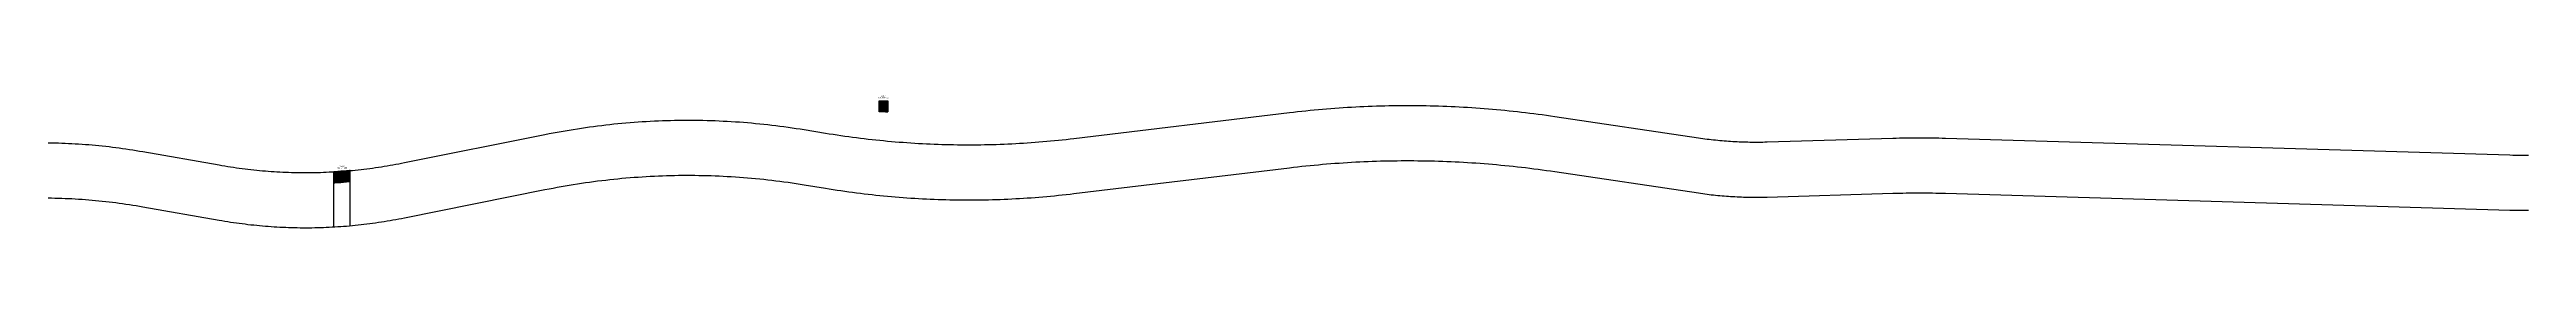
# Model space of a CAD drawing. Header units: millimetres. Extents: x 6583477 to 6601500, y 5540786 to 5543830.
# Drawn here: x 6587983 to 6592489, y 5542060 to 5542300 of the extents above; entities that cross this region are included whole.
import ezdxf
from ezdxf.enums import TextEntityAlignment as Align

# ---------------------------------------------------------------- set-up
doc = ezdxf.new("R2010")
doc.units = ezdxf.units.MM
doc.header["$MEASUREMENT"] = 0
doc.styles.add('CDMSTYLE', font='CDMSIMPL', dxfattribs={"width": 0.8, "bigfont": 'CDMBIGPL'})
pattern_1 = [(45, (0, 0), (-0.0883883476483, 0.0883883476483), [])]

msp = doc.modelspace()

# ---------------------------------------------------------------- hatches: boundary and pattern name
h = msp.add_hatch()
h.set_pattern_fill('ANSI31', color=256)
h.set_pattern_definition(pattern_1)
h.paths.add_polyline_path([(6589492, 5542269.84291), (6589492, 5542289.84291), (6589508, 5542289.84291), (6589508, 5542269.84291)])
h = msp.add_hatch()
h.set_pattern_fill('ANSI31', color=256)
h.set_pattern_definition(pattern_1)
h.paths.add_polyline_path([(6588530, 5542163.64134), (6588528.55432, 5542163.50891), (6588523.28091, 5542163.05676), (6588518.0075, 5542162.6355), (6588512.73409, 5542162.24514), (6588507.46068, 5542161.88568), (6588502.18727, 5542161.55712), (6588500, 5542161.43365), (6588500, 5542141.43365), (6588502.18727, 5542141.55712), (6588507.46068, 5542141.88568), (6588512.73409, 5542142.24514), (6588518.0075, 5542142.6355), (6588523.28091, 5542143.05676), (6588528.55432, 5542143.50891), (6588530, 5542143.64134)])

# ---------------------------------------------------------------- linework, layer by layer
for p, q in [((6588500, 5542061.43365), (6588500, 5542161.43365)), ((6588530, 5542063.64134), (6588530, 5542163.64134))]:
    msp.add_line(p, q)
at = {"flags": 128}
for points in [[(6587980.54493, 5542213.99349), (6587986.69724, 5542213.90818), (6587992.84955, 5542213.78683), (6587999.00186, 5542213.62942), (6588005.15417, 5542213.43597), (6588011.30648, 5542213.20646), (6588017.4588, 5542212.94091), (6588023.61111, 5542212.63931), (6588029.76342, 5542212.30167), (6588035.91573, 5542211.92797), (6588042.06804, 5542211.51823), (6588048.22035, 5542211.07243), (6588054.37266, 5542210.59059), (6588060.52497, 5542210.0727), (6588066.67728, 5542209.51876), (6588072.82959, 5542208.92877), (6588078.9819, 5542208.30274), (6588085.13421, 5542207.64065), (6588091.28652, 5542206.94252), (6588097.43883, 5542206.20834), (6588103.59114, 5542205.43811), (6588109.74345, 5542204.63183), (6588115.89577, 5542203.78951), (6588122.04808, 5542202.91113), (6588128.20039, 5542201.99671), (6588134.3527, 5542201.04624), (6588140.50501, 5542200.05971), (6588146.65732, 5542199.03715), (6588152.80963, 5542197.97853), (6588291.25091, 5542173.75158), (6588296.52432, 5542172.8442), (6588301.79773, 5542171.96771), (6588307.07114, 5542171.12212), (6588312.34454, 5542170.30743), (6588317.61795, 5542169.52364), (6588322.89136, 5542168.77074), (6588328.16477, 5542168.04875), (6588333.43818, 5542167.35765), (6588338.71159, 5542166.69746), (6588343.985, 5542166.06816), (6588349.25841, 5542165.46976), (6588354.53182, 5542164.90226), (6588359.80523, 5542164.36566), (6588365.07864, 5542163.85995), (6588370.35205, 5542163.38515), (6588375.62545, 5542162.94124), (6588380.89886, 5542162.52824), (6588386.17227, 5542162.14613), (6588391.44568, 5542161.79492), (6588396.71909, 5542161.47461), (6588401.9925, 5542161.1852), (6588407.26591, 5542160.92668), (6588412.53932, 5542160.69907), (6588417.81273, 5542160.50235), (6588423.08614, 5542160.33653), (6588428.35955, 5542160.20161), (6588433.63295, 5542160.09759), (6588438.90636, 5542160.02447), (6588444.17977, 5542159.98225), (6588449.45318, 5542159.97093), (6588454.72659, 5542159.9905), (6588460, 5542160.04098), (6588465.27341, 5542160.12235), (6588470.54682, 5542160.23462), (6588475.82023, 5542160.37779), (6588481.09364, 5542160.55186), (6588486.36705, 5542160.75682), (6588491.64045, 5542160.99269), (6588496.91386, 5542161.25945), (6588502.18727, 5542161.55712), (6588507.46068, 5542161.88568), (6588512.73409, 5542162.24514), (6588518.0075, 5542162.6355), (6588523.28091, 5542163.05676), (6588528.55432, 5542163.50891), (6588533.82773, 5542163.99197), (6588539.10114, 5542164.50592), (6588544.37455, 5542165.05078), (6588549.64795, 5542165.62653), (6588554.92136, 5542166.23318), (6588560.19477, 5542166.87073), (6588565.46818, 5542167.53918), (6588570.74159, 5542168.23852), (6588576.015, 5542168.96877), (6588581.28841, 5542169.72991), (6588586.56182, 5542170.52196), (6588591.83523, 5542171.3449), (6588597.10864, 5542172.19874), (6588602.38205, 5542173.08348), (6588607.65546, 5542173.99911), (6588612.92886, 5542174.94565), (6588618.20227, 5542175.92309), (6588623.47568, 5542176.93142), (6588628.74909, 5542177.97065), (6588884.17672, 5542229.05618), (6588891.5462, 5542230.50919), (6588898.91568, 5542231.92042), (6588906.28516, 5542233.28987), (6588913.65463, 5542234.61755), (6588921.02411, 5542235.90345), (6588928.39359, 5542237.14758), (6588935.76307, 5542238.34993), (6588943.13254, 5542239.5105), (6588950.50202, 5542240.6293), (6588957.8715, 5542241.70632), (6588965.24098, 5542242.74156), (6588972.61045, 5542243.73503), (6588979.97993, 5542244.68672), (6588987.34941, 5542245.59664), (6588994.71888, 5542246.46478), (6589002.08836, 5542247.29114), (6589009.45784, 5542248.07572), (6589016.82732, 5542248.81854), (6589024.19679, 5542249.51957), (6589031.56627, 5542250.17883), (6589038.93575, 5542250.79631), (6589046.30523, 5542251.37201), (6589053.6747, 5542251.90594), (6589061.04418, 5542252.39809), (6589068.41366, 5542252.84847), (6589075.78314, 5542253.25707), (6589083.15261, 5542253.62389), (6589090.52209, 5542253.94894), (6589097.89157, 5542254.23221), (6589105.26105, 5542254.4737), (6589112.63052, 5542254.67342), (6589120, 5542254.83136), (6589127.36948, 5542254.94753), (6589134.73895, 5542255.02192), (6589142.10843, 5542255.05453), (6589149.47791, 5542255.04537), (6589156.84739, 5542254.99443), (6589164.21686, 5542254.90171), (6589171.58634, 5542254.76722), (6589178.95582, 5542254.59095), (6589186.3253, 5542254.37291), (6589193.69477, 5542254.11309), (6589201.06425, 5542253.81149), (6589208.43373, 5542253.46812), (6589215.80321, 5542253.08297), (6589223.17268, 5542252.65604), (6589230.54216, 5542252.18734), (6589237.91164, 5542251.67686), (6589245.28112, 5542251.1246), (6589252.65059, 5542250.53057), (6589260.02007, 5542249.89476), (6589267.38955, 5542249.21718), (6589274.75902, 5542248.49782), (6589282.1285, 5542247.73668), (6589289.49798, 5542246.93377), (6589296.86746, 5542246.08908), (6589304.23693, 5542245.20261), (6589311.60641, 5542244.27437), (6589318.97589, 5542243.30435), (6589326.34537, 5542242.29256), (6589333.71484, 5542241.23899), (6589341.08432, 5542240.14364), (6589348.4538, 5542239.00652), (6589355.82328, 5542237.82762), (6589394.36142, 5542231.55341), (6589401.42434, 5542230.41912), (6589408.48727, 5542229.31601), (6589415.55019, 5542228.24407), (6589422.61311, 5542227.20332), (6589429.67604, 5542226.19374), (6589436.73896, 5542225.21534), (6589443.80188, 5542224.26812), (6589450.86481, 5542223.35207), (6589457.92773, 5542222.46721), (6589464.99066, 5542221.61352), (6589472.05358, 5542220.79101), (6589479.1165, 5542219.99968), (6589486.17943, 5542219.23952), (6589493.24235, 5542218.51055), (6589500.30527, 5542217.81275), (6589507.3682, 5542217.14613), (6589514.43112, 5542216.51069), (6589521.49405, 5542215.90642), (6589528.55697, 5542215.33334), (6589535.61989, 5542214.79143), (6589542.68282, 5542214.2807), (6589549.74574, 5542213.80115), (6589556.80866, 5542213.35278), (6589563.87159, 5542212.93558), (6589570.93451, 5542212.54956), (6589577.99744, 5542212.19473), (6589585.06036, 5542211.87106), (6589592.12328, 5542211.57858), (6589599.18621, 5542211.31728), (6589606.24913, 5542211.08715), (6589613.31205, 5542210.8882), (6589620.37498, 5542210.72043), (6589627.4379, 5542210.58384), (6589634.50082, 5542210.47842), (6589641.56375, 5542210.40419), (6589648.62667, 5542210.36113), (6589655.6896, 5542210.34925), (6589662.75252, 5542210.36854), (6589669.81544, 5542210.41902), (6589676.87837, 5542210.50067), (6589683.94129, 5542210.61351), (6589691.00421, 5542210.75752), (6589698.06714, 5542210.9327), (6589705.13006, 5542211.13907), (6589712.19299, 5542211.37661), (6589719.25591, 5542211.64534), (6589726.31883, 5542211.94524), (6589733.38176, 5542212.27631), (6589740.44468, 5542212.63857), (6589747.5076, 5542213.032), (6589754.57053, 5542213.45662), (6589761.63345, 5542213.91241), (6589768.69638, 5542214.39938), (6589775.7593, 5542214.91752), (6589782.82222, 5542215.46685), (6589789.88515, 5542216.04735), (6589796.94807, 5542216.65903), (6589804.01099, 5542217.30189), (6589811.07392, 5542217.97592), (6589818.13684, 5542218.68114), (6589825.19977, 5542219.41753), (6589832.26269, 5542220.1851), (6589839.32561, 5542220.98385), (6589846.38854, 5542221.81378), (6590238.25598, 5542268.72498), (6590245.79773, 5542269.61202), (6590253.33947, 5542270.46746), (6590260.88122, 5542271.2913), (6590268.42297, 5542272.08354), (6590275.96472, 5542272.84418), (6590283.50646, 5542273.57322), (6590291.04821, 5542274.27067), (6590298.58996, 5542274.93651), (6590306.13171, 5542275.57076), (6590313.67345, 5542276.17341), (6590321.2152, 5542276.74445), (6590328.75695, 5542277.2839), (6590336.2987, 5542277.79176), (6590343.84044, 5542278.26801), (6590351.38219, 5542278.71266), (6590358.92394, 5542279.12572), (6590366.46569, 5542279.50717), (6590374.00743, 5542279.85703), (6590381.54918, 5542280.17529), (6590389.09093, 5542280.46195), (6590396.63268, 5542280.71701), (6590404.17442, 5542280.94047), (6590411.71617, 5542281.13233), (6590419.25792, 5542281.29259), (6590426.79967, 5542281.42126), (6590434.34141, 5542281.51832), (6590441.88316, 5542281.58379), (6590449.42491, 5542281.61766), (6590456.96666, 5542281.61993), (6590464.5084, 5542281.5906), (6590472.05015, 5542281.52967), (6590479.5919, 5542281.43714), (6590487.13364, 5542281.31302), (6590494.67539, 5542281.15729), (6590502.21714, 5542280.96997), (6590509.75889, 5542280.75105), (6590517.30063, 5542280.50053), (6590524.84238, 5542280.2184), (6590532.38413, 5542279.90469), (6590539.92588, 5542279.55937), (6590547.46762, 5542279.18245), (6590555.00937, 5542278.77393), (6590562.55112, 5542278.33382), (6590570.09287, 5542277.86211), (6590577.63461, 5542277.35879), (6590585.17636, 5542276.82388), (6590592.71811, 5542276.25737), (6590600.25986, 5542275.65926), (6590607.8016, 5542275.02956), (6590615.34335, 5542274.36825), (6590622.8851, 5542273.67534), (6590630.42685, 5542272.95084), (6590637.96859, 5542272.19474), (6590645.51034, 5542271.40703), (6590653.05209, 5542270.58773), (6590660.59384, 5542269.73683), (6590668.13558, 5542268.85433), (6590675.67733, 5542267.94024), (6590683.21908, 5542266.99454), (6590690.76083, 5542266.01724), (6590698.30257, 5542265.00835), (6590705.84432, 5542263.96786), (6590713.38607, 5542262.89576), (6590720.92781, 5542261.79207), (6590982.45869, 5542222.97066), (6590986.36205, 5542222.40213), (6590990.26541, 5542221.85537), (6590994.16876, 5542221.33038), (6590998.07212, 5542220.82715), (6591001.97547, 5542220.34568), (6591005.87883, 5542219.88599), (6591009.78218, 5542219.44805), (6591013.68554, 5542219.03189), (6591017.58889, 5542218.63749), (6591021.49225, 5542218.26485), (6591025.39561, 5542217.91399), (6591029.29896, 5542217.58489), (6591033.20232, 5542217.27755), (6591037.10567, 5542216.99198), (6591041.00903, 5542216.72818), (6591044.91238, 5542216.48614), (6591048.81574, 5542216.26587), (6591052.71909, 5542216.06736), (6591056.62245, 5542215.89062), (6591060.52581, 5542215.73565), (6591064.42916, 5542215.60244), (6591068.33252, 5542215.491), (6591072.23587, 5542215.40132), (6591076.13923, 5542215.33341), (6591080.04258, 5542215.28726), (6591083.94594, 5542215.26289), (6591087.84929, 5542215.26027), (6591091.75265, 5542215.27943), (6591095.65601, 5542215.32035), (6591099.55936, 5542215.38303), (6591103.46272, 5542215.46749), (6591107.36607, 5542215.5737), (6591336.30262, 5542222.4418), (6591342.2813, 5542222.60999), (6591348.25998, 5542222.75584), (6591354.23866, 5542222.87935), (6591360.21734, 5542222.98052), (6591366.19602, 5542223.05935), (6591372.1747, 5542223.11583), (6591378.15338, 5542223.14998), (6591384.13206, 5542223.16179), (6591390.11074, 5542223.15126), (6591396.08942, 5542223.11838), (6591402.0681, 5542223.06317), (6591408.04678, 5542222.98562), (6591414.02546, 5542222.88572), (6591420.00414, 5542222.76349), (6591425.98282, 5542222.61891), (6591431.9615, 5542222.452), (6592458.46413, 5542191.87577), (6592464.1423, 5542191.72966), (6592469.82047, 5542191.62962), (6592475.49865, 5542191.57563), (6592481.17682, 5542191.5677), (6592486.85499, 5542191.60584), (6592492.53317, 5542191.69003)], [(6587980.54493, 5542113.99349), (6587986.69724, 5542113.90818), (6587992.84955, 5542113.78683), (6587999.00186, 5542113.62942), (6588005.15417, 5542113.43597), (6588011.30648, 5542113.20646), (6588017.4588, 5542112.94091), (6588023.61111, 5542112.63931), (6588029.76342, 5542112.30167), (6588035.91573, 5542111.92797), (6588042.06804, 5542111.51823), (6588048.22035, 5542111.07243), (6588054.37266, 5542110.59059), (6588060.52497, 5542110.0727), (6588066.67728, 5542109.51876), (6588072.82959, 5542108.92877), (6588078.9819, 5542108.30274), (6588085.13421, 5542107.64065), (6588091.28652, 5542106.94252), (6588097.43883, 5542106.20834), (6588103.59114, 5542105.43811), (6588109.74345, 5542104.63183), (6588115.89577, 5542103.78951), (6588122.04808, 5542102.91113), (6588128.20039, 5542101.99671), (6588134.3527, 5542101.04624), (6588140.50501, 5542100.05971), (6588146.65732, 5542099.03715), (6588152.80963, 5542097.97853), (6588291.25091, 5542073.75158), (6588296.52432, 5542072.8442), (6588301.79773, 5542071.96771), (6588307.07114, 5542071.12212), (6588312.34454, 5542070.30743), (6588317.61795, 5542069.52364), (6588322.89136, 5542068.77074), (6588328.16477, 5542068.04875), (6588333.43818, 5542067.35765), (6588338.71159, 5542066.69746), (6588343.985, 5542066.06816), (6588349.25841, 5542065.46976), (6588354.53182, 5542064.90226), (6588359.80523, 5542064.36566), (6588365.07864, 5542063.85995), (6588370.35205, 5542063.38515), (6588375.62545, 5542062.94124), (6588380.89886, 5542062.52824), (6588386.17227, 5542062.14613), (6588391.44568, 5542061.79492), (6588396.71909, 5542061.47461), (6588401.9925, 5542061.1852), (6588407.26591, 5542060.92668), (6588412.53932, 5542060.69907), (6588417.81273, 5542060.50235), (6588423.08614, 5542060.33653), (6588428.35955, 5542060.20161), (6588433.63295, 5542060.09759), (6588438.90636, 5542060.02447), (6588444.17977, 5542059.98225), (6588449.45318, 5542059.97093), (6588454.72659, 5542059.9905), (6588460, 5542060.04098), (6588465.27341, 5542060.12235), (6588470.54682, 5542060.23462), (6588475.82023, 5542060.37779), (6588481.09364, 5542060.55186), (6588486.36705, 5542060.75682), (6588491.64045, 5542060.99269), (6588496.91386, 5542061.25945), (6588502.18727, 5542061.55712), (6588507.46068, 5542061.88568), (6588512.73409, 5542062.24514), (6588518.0075, 5542062.6355), (6588523.28091, 5542063.05676), (6588528.55432, 5542063.50891), (6588533.82773, 5542063.99197), (6588539.10114, 5542064.50592), (6588544.37455, 5542065.05078), (6588549.64795, 5542065.62653), (6588554.92136, 5542066.23318), (6588560.19477, 5542066.87073), (6588565.46818, 5542067.53918), (6588570.74159, 5542068.23852), (6588576.015, 5542068.96877), (6588581.28841, 5542069.72991), (6588586.56182, 5542070.52196), (6588591.83523, 5542071.3449), (6588597.10864, 5542072.19874), (6588602.38205, 5542073.08348), (6588607.65546, 5542073.99911), (6588612.92886, 5542074.94565), (6588618.20227, 5542075.92309), (6588623.47568, 5542076.93142), (6588628.74909, 5542077.97065), (6588884.17672, 5542129.05618), (6588891.5462, 5542130.50919), (6588898.91568, 5542131.92042), (6588906.28516, 5542133.28987), (6588913.65463, 5542134.61755), (6588921.02411, 5542135.90345), (6588928.39359, 5542137.14758), (6588935.76307, 5542138.34993), (6588943.13254, 5542139.5105), (6588950.50202, 5542140.6293), (6588957.8715, 5542141.70632), (6588965.24098, 5542142.74156), (6588972.61045, 5542143.73503), (6588979.97993, 5542144.68672), (6588987.34941, 5542145.59664), (6588994.71888, 5542146.46478), (6589002.08836, 5542147.29114), (6589009.45784, 5542148.07572), (6589016.82732, 5542148.81854), (6589024.19679, 5542149.51957), (6589031.56627, 5542150.17883), (6589038.93575, 5542150.79631), (6589046.30523, 5542151.37201), (6589053.6747, 5542151.90594), (6589061.04418, 5542152.39809), (6589068.41366, 5542152.84847), (6589075.78314, 5542153.25707), (6589083.15261, 5542153.62389), (6589090.52209, 5542153.94894), (6589097.89157, 5542154.23221), (6589105.26105, 5542154.4737), (6589112.63052, 5542154.67342), (6589120, 5542154.83136), (6589127.36948, 5542154.94753), (6589134.73895, 5542155.02192), (6589142.10843, 5542155.05453), (6589149.47791, 5542155.04537), (6589156.84739, 5542154.99443), (6589164.21686, 5542154.90171), (6589171.58634, 5542154.76722), (6589178.95582, 5542154.59095), (6589186.3253, 5542154.37291), (6589193.69477, 5542154.11309), (6589201.06425, 5542153.81149), (6589208.43373, 5542153.46812), (6589215.80321, 5542153.08297), (6589223.17268, 5542152.65604), (6589230.54216, 5542152.18734), (6589237.91164, 5542151.67686), (6589245.28112, 5542151.1246), (6589252.65059, 5542150.53057), (6589260.02007, 5542149.89476), (6589267.38955, 5542149.21718), (6589274.75902, 5542148.49782), (6589282.1285, 5542147.73668), (6589289.49798, 5542146.93377), (6589296.86746, 5542146.08908), (6589304.23693, 5542145.20261), (6589311.60641, 5542144.27437), (6589318.97589, 5542143.30435), (6589326.34537, 5542142.29256), (6589333.71484, 5542141.23899), (6589341.08432, 5542140.14364), (6589348.4538, 5542139.00652), (6589355.82328, 5542137.82762), (6589394.36142, 5542131.55341), (6589401.42434, 5542130.41912), (6589408.48727, 5542129.31601), (6589415.55019, 5542128.24407), (6589422.61311, 5542127.20332), (6589429.67604, 5542126.19374), (6589436.73896, 5542125.21534), (6589443.80188, 5542124.26812), (6589450.86481, 5542123.35207), (6589457.92773, 5542122.46721), (6589464.99066, 5542121.61352), (6589472.05358, 5542120.79101), (6589479.1165, 5542119.99968), (6589486.17943, 5542119.23952), (6589493.24235, 5542118.51055), (6589500.30527, 5542117.81275), (6589507.3682, 5542117.14613), (6589514.43112, 5542116.51069), (6589521.49405, 5542115.90642), (6589528.55697, 5542115.33334), (6589535.61989, 5542114.79143), (6589542.68282, 5542114.2807), (6589549.74574, 5542113.80115), (6589556.80866, 5542113.35278), (6589563.87159, 5542112.93558), (6589570.93451, 5542112.54956), (6589577.99744, 5542112.19473), (6589585.06036, 5542111.87106), (6589592.12328, 5542111.57858), (6589599.18621, 5542111.31728), (6589606.24913, 5542111.08715), (6589613.31205, 5542110.8882), (6589620.37498, 5542110.72043), (6589627.4379, 5542110.58384), (6589634.50082, 5542110.47842), (6589641.56375, 5542110.40419), (6589648.62667, 5542110.36113), (6589655.6896, 5542110.34925), (6589662.75252, 5542110.36854), (6589669.81544, 5542110.41902), (6589676.87837, 5542110.50067), (6589683.94129, 5542110.61351), (6589691.00421, 5542110.75752), (6589698.06714, 5542110.9327), (6589705.13006, 5542111.13907), (6589712.19299, 5542111.37661), (6589719.25591, 5542111.64534), (6589726.31883, 5542111.94524), (6589733.38176, 5542112.27631), (6589740.44468, 5542112.63857), (6589747.5076, 5542113.032), (6589754.57053, 5542113.45662), (6589761.63345, 5542113.91241), (6589768.69638, 5542114.39938), (6589775.7593, 5542114.91752), (6589782.82222, 5542115.46685), (6589789.88515, 5542116.04735), (6589796.94807, 5542116.65903), (6589804.01099, 5542117.30189), (6589811.07392, 5542117.97592), (6589818.13684, 5542118.68114), (6589825.19977, 5542119.41753), (6589832.26269, 5542120.1851), (6589839.32561, 5542120.98385), (6589846.38854, 5542121.81378), (6590238.25598, 5542168.72498), (6590245.79773, 5542169.61202), (6590253.33947, 5542170.46746), (6590260.88122, 5542171.2913), (6590268.42297, 5542172.08354), (6590275.96472, 5542172.84418), (6590283.50646, 5542173.57322), (6590291.04821, 5542174.27067), (6590298.58996, 5542174.93651), (6590306.13171, 5542175.57076), (6590313.67345, 5542176.17341), (6590321.2152, 5542176.74445), (6590328.75695, 5542177.2839), (6590336.2987, 5542177.79176), (6590343.84044, 5542178.26801), (6590351.38219, 5542178.71266), (6590358.92394, 5542179.12572), (6590366.46569, 5542179.50717), (6590374.00743, 5542179.85703), (6590381.54918, 5542180.17529), (6590389.09093, 5542180.46195), (6590396.63268, 5542180.71701), (6590404.17442, 5542180.94047), (6590411.71617, 5542181.13233), (6590419.25792, 5542181.29259), (6590426.79967, 5542181.42126), (6590434.34141, 5542181.51832), (6590441.88316, 5542181.58379), (6590449.42491, 5542181.61766), (6590456.96666, 5542181.61993), (6590464.5084, 5542181.5906), (6590472.05015, 5542181.52967), (6590479.5919, 5542181.43714), (6590487.13364, 5542181.31302), (6590494.67539, 5542181.15729), (6590502.21714, 5542180.96997), (6590509.75889, 5542180.75105), (6590517.30063, 5542180.50053), (6590524.84238, 5542180.2184), (6590532.38413, 5542179.90469), (6590539.92588, 5542179.55937), (6590547.46762, 5542179.18245), (6590555.00937, 5542178.77393), (6590562.55112, 5542178.33382), (6590570.09287, 5542177.86211), (6590577.63461, 5542177.35879), (6590585.17636, 5542176.82388), (6590592.71811, 5542176.25737), (6590600.25986, 5542175.65926), (6590607.8016, 5542175.02956), (6590615.34335, 5542174.36825), (6590622.8851, 5542173.67534), (6590630.42685, 5542172.95084), (6590637.96859, 5542172.19474), (6590645.51034, 5542171.40703), (6590653.05209, 5542170.58773), (6590660.59384, 5542169.73683), (6590668.13558, 5542168.85433), (6590675.67733, 5542167.94024), (6590683.21908, 5542166.99454), (6590690.76083, 5542166.01724), (6590698.30257, 5542165.00835), (6590705.84432, 5542163.96786), (6590713.38607, 5542162.89576), (6590720.92781, 5542161.79207), (6590982.45869, 5542122.97066), (6590986.36205, 5542122.40213), (6590990.26541, 5542121.85537), (6590994.16876, 5542121.33038), (6590998.07212, 5542120.82715), (6591001.97547, 5542120.34568), (6591005.87883, 5542119.88599), (6591009.78218, 5542119.44805), (6591013.68554, 5542119.03189), (6591017.58889, 5542118.63749), (6591021.49225, 5542118.26485), (6591025.39561, 5542117.91399), (6591029.29896, 5542117.58489), (6591033.20232, 5542117.27755), (6591037.10567, 5542116.99198), (6591041.00903, 5542116.72818), (6591044.91238, 5542116.48614), (6591048.81574, 5542116.26587), (6591052.71909, 5542116.06736), (6591056.62245, 5542115.89062), (6591060.52581, 5542115.73565), (6591064.42916, 5542115.60244), (6591068.33252, 5542115.491), (6591072.23587, 5542115.40132), (6591076.13923, 5542115.33341), (6591080.04258, 5542115.28726), (6591083.94594, 5542115.26289), (6591087.84929, 5542115.26027), (6591091.75265, 5542115.27943), (6591095.65601, 5542115.32035), (6591099.55936, 5542115.38303), (6591103.46272, 5542115.46749), (6591107.36607, 5542115.5737), (6591336.30262, 5542122.4418), (6591342.2813, 5542122.60999), (6591348.25998, 5542122.75584), (6591354.23866, 5542122.87935), (6591360.21734, 5542122.98052), (6591366.19602, 5542123.05935), (6591372.1747, 5542123.11583), (6591378.15338, 5542123.14998), (6591384.13206, 5542123.16179), (6591390.11074, 5542123.15126), (6591396.08942, 5542123.11838), (6591402.0681, 5542123.06317), (6591408.04678, 5542122.98562), (6591414.02546, 5542122.88572), (6591420.00414, 5542122.76349), (6591425.98282, 5542122.61891), (6591431.9615, 5542122.452), (6592458.46413, 5542091.87577), (6592464.1423, 5542091.72966), (6592469.82047, 5542091.62962), (6592475.49865, 5542091.57563), (6592481.17682, 5542091.5677), (6592486.85499, 5542091.60584), (6592492.53317, 5542091.69003)]]:
    msp.add_lwpolyline(points, dxfattribs=at)
for points in [[(6589492, 5542269.84291), (6589492, 5542289.84291), (6589508, 5542289.84291), (6589508, 5542269.84291)], [(6588530, 5542163.64134), (6588528.55432, 5542163.50891), (6588523.28091, 5542163.05676), (6588518.0075, 5542162.6355), (6588512.73409, 5542162.24514), (6588507.46068, 5542161.88568), (6588502.18727, 5542161.55712), (6588500, 5542161.43365), (6588500, 5542141.43365), (6588502.18727, 5542141.55712), (6588507.46068, 5542141.88568), (6588512.73409, 5542142.24514), (6588518.0075, 5542142.6355), (6588523.28091, 5542143.05676), (6588528.55432, 5542143.50891), (6588530, 5542143.64134)]]:
    msp.add_lwpolyline(points, close=True)

# ---------------------------------------------------------------- texts
at = {"style": 'CDMSTYLE', "width": 0.8}
for s, p in [('KM: 18+000', (6589500, 5542295.84291)), ('WD-1', (6589500, 5542298.84291)), ('KM: 17+000', (6588515.00912, 5542168.41355)), ('WS-3', (6588515.00912, 5542171.41355))]:
    msp.add_text(s, height=2.5, dxfattribs=at).set_placement(p, align=Align.MIDDLE_CENTER)

doc.saveas('drawing.dxf')
